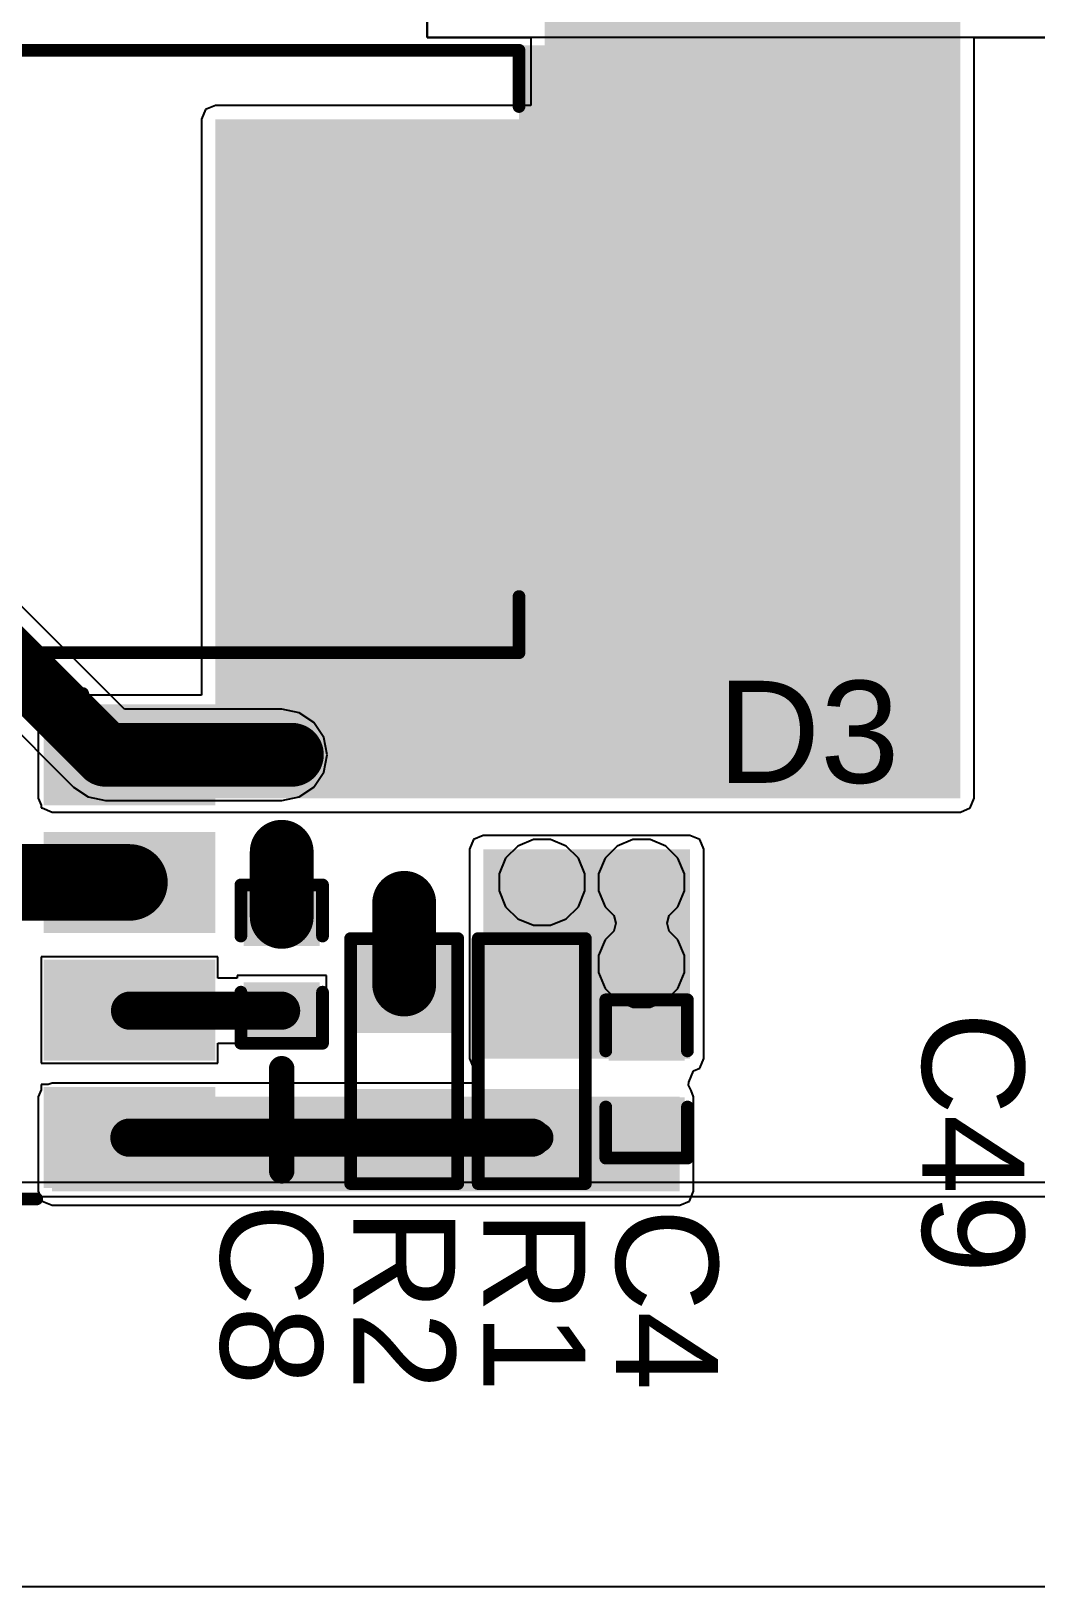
# Model space of a CAD drawing. Header units: millimetres. Extents: x -0.34 to 5.78, y -0.39 to 4.37.
# Drawn here: x 1.927 to 2.321, y -0.08 to 0.53 of the extents above; entities that cross this region are included whole.
import ezdxf

# ---------------------------------------------------------------- set-up
doc = ezdxf.new("R2010")
doc.units = ezdxf.units.MM
doc.header["$MEASUREMENT"] = 0
for name, color, linetype in [('BottomLayer', 5, 'Continuous'), ('BottomSolder', 6, 'Continuous'), ('TopLayer', 1, 'Continuous'), ('TopOverlay', 2, 'Continuous'), ('TopPaste', 8, 'Continuous'), ('TopSolder', 216, 'Continuous'), ('ViaHoleLayer', 16, 'Continuous')]:
    doc.layers.add(name, color=color, linetype=linetype)
doc.styles.add('Arial', font='arial.ttf', dxfattribs={"height": 0.2})

# ---------------------------------------------------------------- blocks, each defined once
blk = doc.blocks.new('8_SO_EP__16')
at = {"layer": 'TopLayer'}
for points in [[(-0.0687007, 0.0907874), (-0.0687007, 0.0592126), (-0.1279527, 0.0592126), (-0.1279527, 0.0907874)], [(0.1279528, 0.0907874), (0.1279528, 0.0592126), (0.0687008, 0.0592126), (0.0687008, 0.0907874)], [(0.05143700000000001, 0.06893699999999998), (0.05143699999999999, -0.06893700000000001), (-0.05143700000000001, -0.06893699999999998), (-0.05143699999999999, 0.06893700000000001)], [(-0.0687007, 0.04078739999999999), (-0.0687007, 0.009212599999999994), (-0.1279527, 0.009212600000000007), (-0.1279527, 0.04078740000000001)], [(0.1279528, 0.04078739999999999), (0.1279528, 0.009212599999999994), (0.0687008, 0.009212600000000007), (0.0687008, 0.04078740000000001)], [(-0.0687007, -0.009212600000000007), (-0.0687007, -0.04078740000000001), (-0.1279527, -0.04078739999999999), (-0.1279527, -0.009212599999999994)], [(0.1279528, -0.009212600000000007), (0.1279528, -0.04078740000000001), (0.0687008, -0.04078739999999999), (0.0687008, -0.009212599999999994)], [(-0.0687007, -0.0592126), (-0.0687007, -0.0907874), (-0.1279527, -0.0907874), (-0.1279527, -0.0592126)], [(0.1279528, -0.0592126), (0.1279528, -0.0907874), (0.0687008, -0.0907874), (0.0687008, -0.0592126)]]:
    blk.add_hatch(color=1, dxfattribs=at).paths.add_polyline_path(points)
at = {"layer": 'TopPaste'}
for points in [[(-0.0687007, 0.0907874), (-0.0687007, 0.0592126), (-0.1279527, 0.0592126), (-0.1279527, 0.0907874)], [(0.1279528, 0.0907874), (0.1279528, 0.0592126), (0.0687008, 0.0592126), (0.0687008, 0.0907874)], [(0.05143700000000001, 0.06893699999999998), (0.05143699999999999, -0.06893700000000001), (-0.05143700000000001, -0.06893699999999998), (-0.05143699999999999, 0.06893700000000001)], [(-0.0687007, 0.04078739999999999), (-0.0687007, 0.009212599999999994), (-0.1279527, 0.009212600000000007), (-0.1279527, 0.04078740000000001)], [(0.1279528, 0.04078739999999999), (0.1279528, 0.009212599999999994), (0.0687008, 0.009212600000000007), (0.0687008, 0.04078740000000001)], [(-0.0687007, -0.009212600000000007), (-0.0687007, -0.04078740000000001), (-0.1279527, -0.04078739999999999), (-0.1279527, -0.009212599999999994)], [(0.1279528, -0.009212600000000007), (0.1279528, -0.04078740000000001), (0.0687008, -0.04078739999999999), (0.0687008, -0.009212599999999994)], [(-0.0687007, -0.0592126), (-0.0687007, -0.0907874), (-0.1279527, -0.0907874), (-0.1279527, -0.0592126)], [(0.1279528, -0.0592126), (0.1279528, -0.0907874), (0.0687008, -0.0907874), (0.0687008, -0.0592126)]]:
    blk.add_hatch(color=8, dxfattribs=at).paths.add_polyline_path(points)
at = {"layer": 'TopSolder'}
for points in [[(-0.0647007, 0.0947874), (-0.0647007, 0.0552126), (-0.1319527, 0.0552126), (-0.1319527, 0.0947874)], [(0.1319528, 0.0947874), (0.1319528, 0.0552126), (0.0647008, 0.0552126), (0.0647008, 0.0947874)], [(0.05543700000000001, 0.07293699999999999), (0.05543699999999999, -0.07293700000000002), (-0.05543700000000001, -0.07293699999999999), (-0.05543699999999999, 0.07293700000000002)], [(-0.0647007, 0.04478739999999999), (-0.0647007, 0.005212599999999994), (-0.1319527, 0.005212600000000006), (-0.1319527, 0.0447874)], [(0.1319528, 0.04478739999999999), (0.1319528, 0.005212599999999994), (0.0647008, 0.005212600000000006), (0.0647008, 0.0447874)], [(-0.0647007, -0.005212600000000006), (-0.0647007, -0.0447874), (-0.1319527, -0.04478739999999999), (-0.1319527, -0.005212599999999994)], [(0.1319528, -0.005212600000000006), (0.1319528, -0.0447874), (0.0647008, -0.04478739999999999), (0.0647008, -0.005212599999999994)], [(-0.0647007, -0.0552126), (-0.0647007, -0.0947874), (-0.1319527, -0.0947874), (-0.1319527, -0.0552126)], [(0.1319528, -0.0552126), (0.1319528, -0.0947874), (0.0647008, -0.0947874), (0.0647008, -0.0552126)]]:
    blk.add_hatch(color=216, dxfattribs=at).paths.add_polyline_path(points)
at = {"layer": 'TopOverlay', "const_width": 0.005}
for points in [[(-0.075, 0.099), (0.08, 0.099)], [(-0.075, 0.095), (-0.075, 0.099)], [(0.08, 0.095), (0.08, 0.099)], [(-0.139, 0.071), (-0.139, 0.081)], [(-0.139, 0.081), (-0.134, 0.076)], [(-0.139, 0.071), (-0.134, 0.076)], [(-0.063, -0.099), (0.062, -0.099)]]:
    blk.add_lwpolyline(points, dxfattribs=at)
at = {"layer": 'TopOverlay', "const_width": 0.0025}
for points in [[(-0.07625, 0.099, 1), (-0.07375, 0.099, 1)], [(-0.07625, 0.099, 1), (-0.07375, 0.099, 1)], [(0.07875, 0.099, 1), (0.08125, 0.099, 1)], [(0.07875, 0.099, 1), (0.08125, 0.099, 1)], [(-0.07625, 0.095, 1), (-0.07375, 0.095, 1)], [(0.07875, 0.095, 1), (0.08125, 0.095, 1)], [(-0.14025, 0.081, 1), (-0.13775, 0.081, 1)], [(-0.14025, 0.081, 1), (-0.13775, 0.081, 1)], [(-0.14025, 0.071, 1), (-0.13775, 0.071, 1)], [(-0.14025, 0.071, 1), (-0.13775, 0.071, 1)], [(-0.13525, 0.076, 1), (-0.13275, 0.076, 1)], [(-0.13525, 0.076, 1), (-0.13275, 0.076, 1)], [(-0.06425, -0.099, 1), (-0.06175, -0.099, 1)], [(0.06075, -0.099, 1), (0.06325, -0.099, 1)]]:
    blk.add_lwpolyline(points, format="xyb", close=True, dxfattribs=at)
blk = doc.blocks.new('R___0603_69')
at = {"layer": 'TopLayer'}
for points in [[(-0.015, 0.0175), (-0.015, -0.0175), (-0.045, -0.0175), (-0.045, 0.0175)], [(0.045, 0.0175), (0.045, -0.0175), (0.015, -0.0175), (0.015, 0.0175)]]:
    blk.add_hatch(color=1, dxfattribs=at).paths.add_polyline_path(points)
at = {"layer": 'TopPaste'}
for points in [[(-0.015, 0.0175), (-0.015, -0.0175), (-0.045, -0.0175), (-0.045, 0.0175)], [(0.045, 0.0175), (0.045, -0.0175), (0.015, -0.0175), (0.015, 0.0175)]]:
    blk.add_hatch(color=8, dxfattribs=at).paths.add_polyline_path(points)
at = {"layer": 'TopSolder'}
for points in [[(-0.011, 0.0215), (-0.011, -0.0215), (-0.049, -0.0215), (-0.049, 0.0215)], [(0.049, 0.0215), (0.049, -0.0215), (0.011, -0.0215), (0.011, 0.0215)]]:
    blk.add_hatch(color=216, dxfattribs=at).paths.add_polyline_path(points)
at = {"layer": 'TopOverlay', "const_width": 0.005}
for points in [[(0.048, 0.021), (-0.048, 0.021)], [(-0.048, -0.021), (-0.048, 0.021)], [(0.048, -0.021), (0.048, 0.021)], [(0.048, -0.021), (-0.048, -0.021)]]:
    blk.add_lwpolyline(points, dxfattribs=at)
at = {"layer": 'TopOverlay', "const_width": 0.0025}
for points in [[(-0.04925, 0.021, 1), (-0.04675, 0.021, 1)], [(-0.04925, 0.021, 1), (-0.04675, 0.021, 1)], [(0.04675, 0.021, 1), (0.04925, 0.021, 1)], [(0.04675, 0.021, 1), (0.04925, 0.021, 1)], [(-0.04925, -0.021, 1), (-0.04675, -0.021, 1)], [(-0.04925, -0.021, 1), (-0.04675, -0.021, 1)], [(0.04675, -0.021, 1), (0.04925, -0.021, 1)], [(0.04675, -0.021, 1), (0.04925, -0.021, 1)]]:
    blk.add_lwpolyline(points, format="xyb", close=True, dxfattribs=at)
blk = doc.blocks.new('R___0603_70')
at = {"layer": 'TopLayer'}
for points in [[(-0.015, 0.0175), (-0.015, -0.0175), (-0.045, -0.0175), (-0.045, 0.0175)], [(0.045, 0.0175), (0.045, -0.0175), (0.015, -0.0175), (0.015, 0.0175)]]:
    blk.add_hatch(color=1, dxfattribs=at).paths.add_polyline_path(points)
at = {"layer": 'TopPaste'}
for points in [[(-0.015, 0.0175), (-0.015, -0.0175), (-0.045, -0.0175), (-0.045, 0.0175)], [(0.045, 0.0175), (0.045, -0.0175), (0.015, -0.0175), (0.015, 0.0175)]]:
    blk.add_hatch(color=8, dxfattribs=at).paths.add_polyline_path(points)
at = {"layer": 'TopSolder'}
for points in [[(-0.011, 0.0215), (-0.011, -0.0215), (-0.049, -0.0215), (-0.049, 0.0215)], [(0.049, 0.0215), (0.049, -0.0215), (0.011, -0.0215), (0.011, 0.0215)]]:
    blk.add_hatch(color=216, dxfattribs=at).paths.add_polyline_path(points)
at = {"layer": 'TopOverlay', "const_width": 0.005}
for points in [[(-0.048, 0.021), (0.048, 0.021)], [(-0.048, 0.021), (-0.048, -0.021)], [(0.048, 0.021), (0.048, -0.021)], [(-0.048, -0.021), (0.048, -0.021)]]:
    blk.add_lwpolyline(points, dxfattribs=at)
at = {"layer": 'TopOverlay', "const_width": 0.0025}
for points in [[(-0.04925, 0.021, 1), (-0.04675, 0.021, 1)], [(-0.04925, 0.021, 1), (-0.04675, 0.021, 1)], [(0.04675, 0.021, 1), (0.04925, 0.021, 1)], [(0.04675, 0.021, 1), (0.04925, 0.021, 1)], [(-0.04925, -0.021, 1), (-0.04675, -0.021, 1)], [(-0.04925, -0.021, 1), (-0.04675, -0.021, 1)], [(0.04675, -0.021, 1), (0.04925, -0.021, 1)], [(0.04675, -0.021, 1), (0.04925, -0.021, 1)]]:
    blk.add_lwpolyline(points, format="xyb", close=True, dxfattribs=at)
blk = doc.blocks.new('SMC_97')
at = {"layer": 'TopLayer'}
for points in [[(-0.23622045, 0.08464565), (-0.07480315, 0.08464565), (-0.07480315, -0.08464565), (-0.23622045, -0.08464565)], [(0.07480315, 0.08464565), (0.23622045, 0.08464565), (0.23622045, -0.08464565), (0.07480315, -0.08464565)]]:
    blk.add_hatch(color=1, dxfattribs=at).paths.add_polyline_path(points)
at = {"layer": 'TopOverlay'}
for points in [[(-0.285, 0.088), (-0.14, 0.088), (-0.14, 0.12), (-0.285, 0.12)], [(-0.285, -0.089), (-0.24, -0.089), (-0.24, 0.089), (-0.285, 0.089)], [(-0.285, -0.12), (-0.14, -0.12), (-0.14, -0.088), (-0.285, -0.088)]]:
    blk.add_hatch(color=2, dxfattribs=at).paths.add_polyline_path(points)
at = {"layer": 'TopPaste'}
for points in [[(-0.23622045, 0.08464565), (-0.07480315, 0.08464565), (-0.07480315, -0.08464565), (-0.23622045, -0.08464565)], [(0.07480315, 0.08464565), (0.23622045, 0.08464565), (0.23622045, -0.08464565), (0.07480315, -0.08464565)]]:
    blk.add_hatch(color=8, dxfattribs=at).paths.add_polyline_path(points)
at = {"layer": 'TopSolder'}
for points in [[(-0.24022045, 0.08864565), (-0.07080315, 0.08864565), (-0.07080315, -0.08864565), (-0.24022045, -0.08864565)], [(0.07080315, 0.08864565), (0.24022045, 0.08864565), (0.24022045, -0.08864565), (0.07080315, -0.08864565)]]:
    blk.add_hatch(color=216, dxfattribs=at).paths.add_polyline_path(points)
at = {"layer": 'TopOverlay', "const_width": 0.005}
for points in [[(0.141, 0.118), (-0.14, 0.118)], [(-0.14, 0.118), (-0.14, 0.096)], [(0.141, 0.118), (0.141, 0.096)], [(-0.14, -0.096), (-0.14, -0.118)], [(0.141, -0.096), (0.141, -0.118)], [(0.141, -0.118), (-0.14, -0.118)]]:
    blk.add_lwpolyline(points, dxfattribs=at)
at = {"layer": 'TopOverlay', "const_width": 0.0025}
for points in [[(-0.14125, 0.118, 1), (-0.13875, 0.118, 1)], [(-0.14125, 0.118, 1), (-0.13875, 0.118, 1)], [(0.13975, 0.118, 1), (0.14225, 0.118, 1)], [(0.13975, 0.118, 1), (0.14225, 0.118, 1)], [(-0.14125, 0.096, 1), (-0.13875, 0.096, 1)], [(0.13975, 0.096, 1), (0.14225, 0.096, 1)], [(-0.14125, -0.096, 1), (-0.13875, -0.096, 1)], [(0.13975, -0.096, 1), (0.14225, -0.096, 1)], [(-0.14125, -0.118, 1), (-0.13875, -0.118, 1)], [(-0.14125, -0.118, 1), (-0.13875, -0.118, 1)], [(0.13975, -0.118, 1), (0.14225, -0.118, 1)], [(0.13975, -0.118, 1), (0.14225, -0.118, 1)]]:
    blk.add_lwpolyline(points, format="xyb", close=True, dxfattribs=at)
blk = doc.blocks.new('C___0402_142')
at = {"layer": 'TopLayer'}
for points in [[(-0.0275, -0.0125), (-0.0275, 0.0125), (-0.009500000000000003, 0.0125), (-0.009499999999999996, -0.0125)], [(0.009500000000000003, -0.0125), (0.009499999999999996, 0.0125), (0.0275, 0.0125), (0.0275, -0.0125)]]:
    blk.add_hatch(color=1, dxfattribs=at).paths.add_polyline_path(points)
at = {"layer": 'TopPaste'}
for points in [[(-0.0275, -0.0125), (-0.0275, 0.0125), (-0.009500000000000003, 0.0125), (-0.009499999999999996, -0.0125)], [(0.009500000000000003, -0.0125), (0.009499999999999996, 0.0125), (0.0275, 0.0125), (0.0275, -0.0125)]]:
    blk.add_hatch(color=8, dxfattribs=at).paths.add_polyline_path(points)
at = {"layer": 'TopSolder'}
for points in [[(-0.0298622, -0.0148622), (-0.0298622, 0.0148622), (-0.007137800000000003, 0.0148622), (-0.007137799999999997, -0.0148622)], [(0.007137800000000003, -0.0148622), (0.007137799999999997, 0.0148622), (0.0298622, 0.0148622), (0.0298622, -0.0148622)]]:
    blk.add_hatch(color=216, dxfattribs=at).paths.add_polyline_path(points)
at = {"layer": 'TopOverlay', "const_width": 0.005}
for points in [[(-0.011, 0.016), (-0.031, 0.016)], [(-0.031, -0.016), (-0.031, 0.016)], [(0.031, 0.016), (0.011, 0.016)], [(0.031, -0.016), (0.031, 0.016)], [(-0.011, -0.016), (-0.031, -0.016)], [(0.031, -0.016), (0.011, -0.016)]]:
    blk.add_lwpolyline(points, dxfattribs=at)
at = {"layer": 'TopOverlay', "const_width": 0.0025}
for points in [[(-0.03225, 0.016, 1), (-0.02975, 0.016, 1)], [(-0.03225, 0.016, 1), (-0.02975, 0.016, 1)], [(-0.01225, 0.016, 1), (-0.00975, 0.016, 1)], [(0.00975, 0.016, 1), (0.01225, 0.016, 1)], [(0.02975, 0.016, 1), (0.03225, 0.016, 1)], [(0.02975, 0.016, 1), (0.03225, 0.016, 1)], [(-0.03225, -0.016, 1), (-0.02975, -0.016, 1)], [(-0.03225, -0.016, 1), (-0.02975, -0.016, 1)], [(-0.01225, -0.016, 1), (-0.00975, -0.016, 1)], [(0.00975, -0.016, 1), (0.01225, -0.016, 1)], [(0.02975, -0.016, 1), (0.03225, -0.016, 1)], [(0.02975, -0.016, 1), (0.03225, -0.016, 1)]]:
    blk.add_lwpolyline(points, format="xyb", close=True, dxfattribs=at)
blk = doc.blocks.new('C___0402_146')
at = {"layer": 'TopLayer'}
for points in [[(-0.0275, -0.0125), (-0.0275, 0.0125), (-0.009499999999999998, 0.0125), (-0.009500000000000001, -0.0125)], [(0.009499999999999998, -0.0125), (0.009500000000000001, 0.0125), (0.0275, 0.0125), (0.0275, -0.0125)]]:
    blk.add_hatch(color=1, dxfattribs=at).paths.add_polyline_path(points)
at = {"layer": 'TopPaste'}
for points in [[(-0.0275, -0.0125), (-0.0275, 0.0125), (-0.009499999999999998, 0.0125), (-0.009500000000000001, -0.0125)], [(0.009499999999999998, -0.0125), (0.009500000000000001, 0.0125), (0.0275, 0.0125), (0.0275, -0.0125)]]:
    blk.add_hatch(color=8, dxfattribs=at).paths.add_polyline_path(points)
at = {"layer": 'TopSolder'}
for points in [[(-0.0298622, -0.0148622), (-0.0298622, 0.0148622), (-0.007137799999999999, 0.0148622), (-0.007137800000000001, -0.0148622)], [(0.007137799999999999, -0.0148622), (0.007137800000000001, 0.0148622), (0.0298622, 0.0148622), (0.0298622, -0.0148622)]]:
    blk.add_hatch(color=216, dxfattribs=at).paths.add_polyline_path(points)
at = {"layer": 'TopOverlay', "const_width": 0.005}
for points in [[(-0.031, 0.016), (-0.011, 0.016)], [(-0.031, 0.016), (-0.031, -0.016)], [(0.011, 0.016), (0.031, 0.016)], [(0.031, 0.016), (0.031, -0.016)], [(-0.031, -0.016), (-0.011, -0.016)], [(0.011, -0.016), (0.031, -0.016)]]:
    blk.add_lwpolyline(points, dxfattribs=at)
at = {"layer": 'TopOverlay', "const_width": 0.0025}
for points in [[(-0.03225, 0.016, 1), (-0.02975, 0.016, 1)], [(-0.03225, 0.016, 1), (-0.02975, 0.016, 1)], [(-0.01225, 0.016, 1), (-0.00975, 0.016, 1)], [(0.00975, 0.016, 1), (0.01225, 0.016, 1)], [(0.02975, 0.016, 1), (0.03225, 0.016, 1)], [(0.02975, 0.016, 1), (0.03225, 0.016, 1)], [(-0.03225, -0.016, 1), (-0.02975, -0.016, 1)], [(-0.03225, -0.016, 1), (-0.02975, -0.016, 1)], [(-0.01225, -0.016, 1), (-0.00975, -0.016, 1)], [(0.00975, -0.016, 1), (0.01225, -0.016, 1)], [(0.02975, -0.016, 1), (0.03225, -0.016, 1)], [(0.02975, -0.016, 1), (0.03225, -0.016, 1)]]:
    blk.add_lwpolyline(points, format="xyb", close=True, dxfattribs=at)

msp = doc.modelspace()

# ---------------------------------------------------------------- hatches: boundary and pattern name
at = {"layer": 'BottomLayer'}
h = msp.add_hatch(color=5, dxfattribs=at)
edge = h.paths.add_edge_path()
edge.add_arc((2.025, 0.246), 0.011811, 0, 360)
h = msp.add_hatch(color=5, dxfattribs=at)
edge = h.paths.add_edge_path()
edge.add_arc((2.025, 0.208), 0.011811, 0, 360)
h = msp.add_hatch(color=5, dxfattribs=at)
edge = h.paths.add_edge_path()
edge.add_arc((2.127, 0.196), 0.011811, 0, 360)
h = msp.add_hatch(color=5, dxfattribs=at)
edge = h.paths.add_edge_path()
edge.add_arc((2.166, 0.196), 0.011811, 0, 360)
h = msp.add_hatch(color=5, dxfattribs=at)
edge = h.paths.add_edge_path()
edge.add_arc((2.073, 0.188), 0.011811, 0, 360)
h = msp.add_hatch(color=5, dxfattribs=at)
edge = h.paths.add_edge_path()
edge.add_arc((2.166, 0.164), 0.011811, 0, 360)
at = {"layer": 'BottomSolder'}
h = msp.add_hatch(color=6, dxfattribs=at)
edge = h.paths.add_edge_path()
edge.add_arc((2.025, 0.246), 0.0099055, 0, 360)
h = msp.add_hatch(color=6, dxfattribs=at)
edge = h.paths.add_edge_path()
edge.add_arc((2.025, 0.208), 0.0099055, 0, 360)
h = msp.add_hatch(color=6, dxfattribs=at)
edge = h.paths.add_edge_path()
edge.add_arc((2.127, 0.196), 0.0099055, 0, 360)
h = msp.add_hatch(color=6, dxfattribs=at)
edge = h.paths.add_edge_path()
edge.add_arc((2.166, 0.196), 0.0099055, 0, 360)
h = msp.add_hatch(color=6, dxfattribs=at)
edge = h.paths.add_edge_path()
edge.add_arc((2.073, 0.188), 0.0099055, 0, 360)
h = msp.add_hatch(color=6, dxfattribs=at)
edge = h.paths.add_edge_path()
edge.add_arc((2.166, 0.164), 0.0099055, 0, 360)
at = {"layer": 'TopLayer'}
for points in [[(2.128, 0.434), (2.291, 0.434), (2.291, 0.64), (2.128, 0.64)], [(1.999, 0.229), (2.291, 0.229), (2.291, 0.495), (1.999, 0.495)], [(1.935, 0.229), (2.009, 0.229), (2.009, 0.264), (1.935, 0.264)], [(2.104, 0.127), (2.185, 0.127), (2.185, 0.209), (2.104, 0.209)], [(1.935, 0.075), (2.181, 0.075), (2.181, 0.112), (1.935, 0.112)]]:
    msp.add_hatch(color=1, dxfattribs=at).paths.add_polyline_path(points)
h = msp.add_hatch(color=1, dxfattribs=at)
edge = h.paths.add_edge_path()
edge.add_arc((2.025, 0.246), 0.011811, 0, 360)
h = msp.add_hatch(color=1, dxfattribs=at)
edge = h.paths.add_edge_path()
edge.add_arc((2.025, 0.208), 0.011811, 0, 360)
h = msp.add_hatch(color=1, dxfattribs=at)
edge = h.paths.add_edge_path()
edge.add_arc((2.127, 0.196), 0.011811, 0, 360)
h = msp.add_hatch(color=1, dxfattribs=at)
edge = h.paths.add_edge_path()
edge.add_arc((2.166, 0.196), 0.011811, 0, 360)
h = msp.add_hatch(color=1, dxfattribs=at)
edge = h.paths.add_edge_path()
edge.add_arc((2.073, 0.188), 0.011811, 0, 360)
h = msp.add_hatch(color=1, dxfattribs=at)
edge = h.paths.add_edge_path()
edge.add_arc((2.166, 0.164), 0.011811, 0, 360)
at = {"layer": 'TopSolder'}
h = msp.add_hatch(color=216, dxfattribs=at)
edge = h.paths.add_edge_path()
edge.add_arc((2.025, 0.246), 0.0099055, 0, 360)
h = msp.add_hatch(color=216, dxfattribs=at)
edge = h.paths.add_edge_path()
edge.add_arc((2.025, 0.208), 0.0099055, 0, 360)
h = msp.add_hatch(color=216, dxfattribs=at)
edge = h.paths.add_edge_path()
edge.add_arc((2.127, 0.196), 0.0099055, 0, 360)
h = msp.add_hatch(color=216, dxfattribs=at)
edge = h.paths.add_edge_path()
edge.add_arc((2.166, 0.196), 0.0099055, 0, 360)
h = msp.add_hatch(color=216, dxfattribs=at)
edge = h.paths.add_edge_path()
edge.add_arc((2.073, 0.188), 0.0099055, 0, 360)
h = msp.add_hatch(color=216, dxfattribs=at)
edge = h.paths.add_edge_path()
edge.add_arc((2.166, 0.164), 0.0099055, 0, 360)
at = {"layer": 'ViaHoleLayer'}
h = msp.add_hatch(color=16, dxfattribs=at)
edge = h.paths.add_edge_path()
edge.add_arc((2.025, 0.246), 0.0059055, 0, 360)
h = msp.add_hatch(color=16, dxfattribs=at)
edge = h.paths.add_edge_path()
edge.add_arc((2.025, 0.208), 0.0059055, 0, 360)
h = msp.add_hatch(color=16, dxfattribs=at)
edge = h.paths.add_edge_path()
edge.add_arc((2.127, 0.196), 0.0059055, 0, 360)
h = msp.add_hatch(color=16, dxfattribs=at)
edge = h.paths.add_edge_path()
edge.add_arc((2.166, 0.196), 0.0059055, 0, 360)
h = msp.add_hatch(color=16, dxfattribs=at)
edge = h.paths.add_edge_path()
edge.add_arc((2.073, 0.188), 0.0059055, 0, 360)
h = msp.add_hatch(color=16, dxfattribs=at)
edge = h.paths.add_edge_path()
edge.add_arc((2.166, 0.164), 0.0059055, 0, 360)

# ---------------------------------------------------------------- linework, layer by layer
at = {"layer": 'BottomLayer'}
for p, q in [((1.9633908, 0.2638428), (1.9086168, 0.3186168)), ((1.8886092, 0.2881572), (1.9433832, 0.2333832)), ((2.025, 0.2638428), (1.9633908, 0.2638428)), ((2.0318281, 0.2624846), (2.025, 0.2638428)), ((2.0376168, 0.2586168), (2.0318281, 0.2624846)), ((2.0414846, 0.2528281), (2.0376168, 0.2586168)), ((2.0428428, 0.246), (2.0414846, 0.2528281)), ((2.0414846, 0.2391719), (2.0428428, 0.246)), ((2.0376168, 0.2333832), (2.0414846, 0.2391719)), ((1.9433832, 0.2333832), (1.9491718, 0.2295154)), ((2.0318281, 0.2295154), (2.0376168, 0.2333832)), ((1.9491718, 0.2295154), (1.956, 0.2281572)), ((1.956, 0.2281572), (2.025, 0.2281572)), ((2.025, 0.2281572), (2.0318281, 0.2295154)), ((2.1174774, 0.2102516), (2.1127484, 0.2055226)), ((2.1236561, 0.212811), (2.1174774, 0.2102516)), ((2.1303439, 0.212811), (2.1236561, 0.212811)), ((2.1365226, 0.2102516), (2.1303439, 0.212811)), ((2.1412516, 0.2055226), (2.1365226, 0.2102516)), ((2.1564774, 0.2102516), (2.1517484, 0.2055226)), ((2.1626561, 0.212811), (2.1564774, 0.2102516)), ((2.1693439, 0.212811), (2.1626561, 0.212811)), ((2.1755226, 0.2102516), (2.1693439, 0.212811)), ((2.1802516, 0.2055226), (2.1755226, 0.2102516)), ((2.1127484, 0.2055226), (2.110189, 0.1993439)), ((2.143811, 0.1993439), (2.1412516, 0.2055226)), ((2.1517484, 0.2055226), (2.149189, 0.1993439)), ((2.182811, 0.1993439), (2.1802516, 0.2055226)), ((2.110189, 0.1993439), (2.110189, 0.1926561)), ((2.143811, 0.1926561), (2.143811, 0.1993439)), ((2.149189, 0.1993439), (2.149189, 0.1926561)), ((2.182811, 0.1926561), (2.182811, 0.1993439)), ((2.110189, 0.1926561), (2.1127484, 0.1864774)), ((2.1412516, 0.1864774), (2.143811, 0.1926561)), ((2.149189, 0.1926561), (2.1517484, 0.1864774)), ((2.1802516, 0.1864774), (2.182811, 0.1926561)), ((2.1127484, 0.1864774), (2.1174774, 0.1817484)), ((2.1365226, 0.1817484), (2.1412516, 0.1864774)), ((2.1517484, 0.1864774), (2.1551231, 0.1831027)), ((2.1551231, 0.1831027), (2.1559893, 0.18)), ((2.1760107, 0.18), (2.1768769, 0.1831027)), ((2.1768769, 0.1831027), (2.1802516, 0.1864774)), ((2.1174774, 0.1817484), (2.1236561, 0.179189)), ((2.1236561, 0.179189), (2.1303439, 0.179189)), ((2.1303439, 0.179189), (2.1365226, 0.1817484)), ((2.1551231, 0.1768973), (2.1517484, 0.1735226)), ((2.1559893, 0.18), (2.1551231, 0.1768973)), ((2.1768769, 0.1768973), (2.1760107, 0.18)), ((2.1802516, 0.1735226), (2.1768769, 0.1768973)), ((2.1517484, 0.1735226), (2.149189, 0.1673439)), ((2.182811, 0.1673439), (2.1802516, 0.1735226)), ((2.149189, 0.1673439), (2.149189, 0.1606561)), ((2.182811, 0.1606561), (2.182811, 0.1673439)), ((2.149189, 0.1606561), (2.1517484, 0.1544774)), ((2.1802516, 0.1544774), (2.182811, 0.1606561)), ((2.1517484, 0.1544774), (2.1564774, 0.1497484)), ((2.1755226, 0.1497484), (2.1802516, 0.1544774)), ((2.1564774, 0.1497484), (2.1626561, 0.147189)), ((2.1626561, 0.147189), (2.1693439, 0.147189)), ((2.1693439, 0.147189), (2.1755226, 0.1497484)), ((2.4089188, 0.078412), (1.4932416, 0.078412)), ((1.4909999, 0.073), (2.4089188, 0.073)), ((5.462, -0.08), (1.3610136, -0.08))]:
    msp.add_line(p, q, dxfattribs=at)
at = {"layer": 'BottomLayer', "const_width": 0.025}
for points in [[(1.896, 0.306), (1.956, 0.246)], [(1.956, 0.246), (2.025, 0.246)]]:
    msp.add_lwpolyline(points, dxfattribs=at)
at = {"layer": 'BottomLayer', "const_width": 0.0125}
for points in [[(1.94975, 0.246, 1), (1.96225, 0.246, 1)], [(1.94975, 0.246, 1), (1.96225, 0.246, 1)], [(2.01875, 0.246, 1), (2.03125, 0.246, 1)]]:
    msp.add_lwpolyline(points, format="xyb", close=True, dxfattribs=at)
at = {"layer": 'TopLayer'}
for p, q in [((2.082, 0.527), (2.082, 0.86875)), ((2.082, 0.709588), (2.082, 0.527)), ((2.348, 0.527), (2.082, 0.527)), ((2.082, 0.527), (2.122588, 0.527)), ((2.122588, 0.527), (2.122588, 0.500412)), ((2.296412, 0.495), (2.296412, 0.527)), ((2.296412, 0.527), (2.348, 0.527)), ((1.999, 0.500412), (1.9951731, 0.4988269)), ((2.122588, 0.500412), (1.999, 0.500412)), ((1.9951731, 0.4988269), (1.993588, 0.495)), ((1.993588, 0.495), (1.993588, 0.269412)), ((2.296412, 0.229), (2.296412, 0.495)), ((1.935, 0.269412), (1.9311731, 0.2678269)), ((1.993588, 0.269412), (1.935, 0.269412)), ((1.9307008, 0.2666866), (1.929588, 0.264)), ((1.929588, 0.264), (1.929588, 0.229)), ((1.9307425, 0.2667874), (1.9307008, 0.2667874)), ((1.9307008, 0.2667874), (1.9307008, 0.2666866)), ((1.9311731, 0.2678269), (1.9307425, 0.2667874)), ((1.929588, 0.229), (1.9307008, 0.2263134)), ((1.9307008, 0.2263134), (1.9307008, 0.2252126)), ((2.2948269, 0.2251731), (2.296412, 0.229)), ((1.9307008, 0.2252126), (1.9311567, 0.2252126)), ((1.9311567, 0.2252126), (1.9311731, 0.2251731)), ((1.9311731, 0.2251731), (1.935, 0.223588)), ((1.935, 0.223588), (2.291, 0.223588)), ((2.291, 0.223588), (2.2948269, 0.2251731)), ((2.104, 0.214412), (2.1001731, 0.2128269)), ((2.185, 0.214412), (2.104, 0.214412)), ((2.1888269, 0.2128269), (2.185, 0.214412)), ((2.1001731, 0.2128269), (2.098588, 0.209)), ((2.098588, 0.209), (2.098588, 0.127)), ((2.190412, 0.209), (2.1888269, 0.2128269)), ((2.190412, 0.127), (2.190412, 0.209)), ((1.9999528, 0.1667874), (1.9307008, 0.1667874)), ((1.9307008, 0.1667874), (1.9307008, 0.1252126)), ((1.9999528, 0.1584949), (1.9999528, 0.1667874)), ((2.0075, 0.1584949), (1.9999528, 0.1584949)), ((2.0425, 0.1595), (2.0075, 0.1595)), ((2.0075, 0.1595), (2.0075, 0.1584949)), ((2.0425, 0.1315), (2.0425, 0.1595)), ((1.9999528, 0.1252126), (1.9999528, 0.1330051)), ((1.9999528, 0.1330051), (2.0075, 0.1330051)), ((2.0075, 0.1330051), (2.0075, 0.1315)), ((2.0075, 0.1315), (2.0425, 0.1315)), ((1.9307008, 0.1252126), (1.9999528, 0.1252126)), ((2.098588, 0.127), (2.1001731, 0.1231731)), ((2.1001731, 0.1231731), (2.1020106, 0.122412)), ((2.1020106, 0.122412), (2.101016, 0.117412)), ((2.1845793, 0.1177265), (2.1864269, 0.122179)), ((2.1864269, 0.122179), (2.1888269, 0.1231731)), ((2.1888269, 0.1231731), (2.190412, 0.127)), ((1.933492, 0.1167874), (1.9307008, 0.1167874)), ((1.9307008, 0.1167874), (1.9307008, 0.1146866)), ((1.935, 0.117412), (1.933492, 0.1167874)), ((2.101016, 0.117412), (1.935, 0.117412)), ((2.1844552, 0.116588), (2.1845793, 0.1177265)), ((2.1855001, 0.1145), (2.1844552, 0.116588)), ((1.9307008, 0.1146866), (1.929588, 0.112)), ((1.929588, 0.112), (1.929588, 0.075)), ((2.186412, 0.112), (2.1855001, 0.1145)), ((2.1855001, 0.1145), (2.1855001, 0.1145)), ((2.186412, 0.075), (2.186412, 0.112)), ((1.929588, 0.075), (1.9311731, 0.0711731)), ((2.1848269, 0.0711731), (2.186412, 0.075)), ((1.9311731, 0.0711731), (1.935, 0.069588)), ((1.935, 0.069588), (2.181, 0.069588)), ((2.181, 0.069588), (2.1848269, 0.0711731)), ((5.462, -0.0800001), (1.3610135, -0.0800001))]:
    msp.add_line(p, q, dxfattribs=at)
for points, const_width in [([(1.9653268, 0.246), (2.025, 0.246)], 0.025), ([(2.025, 0.246), (2.029, 0.246)], 0.025), ([(2.025, 0.1825), (2.025, 0.208)], 0.025), ([(1.892, 0.196), (1.9653268, 0.196)], 0.03), ([(2.073, 0.156), (2.073, 0.188)], 0.025), ([(1.9655768, 0.14575), (2.02475, 0.14575)], 0.015), ([(1.9653268, 0.146), (1.9655768, 0.14575)], 0.012), ([(2.02475, 0.14575), (2.025, 0.1455)], 0.012), ([(1.9653268, 0.096), (2.073, 0.096)], 0.015), ([(2.073, 0.096), (2.123, 0.096)], 0.015), ([(2.123, 0.096), (2.1255, 0.096)], 0.012)]:
    msp.add_lwpolyline(points, dxfattribs=dict(at, const_width=const_width))
for points, const_width in [([(1.9590768, 0.246, 1), (1.9715768, 0.246, 1)], 0.0125), ([(2.01875, 0.246, 1), (2.03125, 0.246, 1)], 0.0125), ([(2.01875, 0.246, 1), (2.03125, 0.246, 1)], 0.0125), ([(2.02275, 0.246, 1), (2.03525, 0.246, 1)], 0.0125), ([(2.01875, 0.208, 1), (2.03125, 0.208, 1)], 0.0125), ([(1.9578268, 0.196, 1), (1.9728268, 0.196, 1)], 0.015), ([(2.06675, 0.188, 1), (2.07925, 0.188, 1)], 0.0125), ([(2.01875, 0.1825, 1), (2.03125, 0.1825, 1)], 0.0125), ([(2.06675, 0.156, 1), (2.07925, 0.156, 1)], 0.0125), ([(1.9618268, 0.14575, 1), (1.9693268, 0.14575, 1)], 0.0075), ([(2.021, 0.14575, 1), (2.0285, 0.14575, 1)], 0.0075), ([(1.9623268, 0.146, 1), (1.9683268, 0.146, 1)], 0.006), ([(1.9625768, 0.14575, 1), (1.9685768, 0.14575, 1)], 0.006), ([(2.02175, 0.14575, 1), (2.02775, 0.14575, 1)], 0.006), ([(2.022, 0.1455, 1), (2.028, 0.1455, 1)], 0.006), ([(1.9615768, 0.096, 1), (1.9690768, 0.096, 1)], 0.0075), ([(2.06925, 0.096, 1), (2.07675, 0.096, 1)], 0.0075), ([(2.06925, 0.096, 1), (2.07675, 0.096, 1)], 0.0075), ([(2.11925, 0.096, 1), (2.12675, 0.096, 1)], 0.0075), ([(2.12, 0.096, 1), (2.126, 0.096, 1)], 0.006), ([(2.1225, 0.096, 1), (2.1285, 0.096, 1)], 0.006)]:
    msp.add_lwpolyline(points, format="xyb", close=True, dxfattribs=dict(at, const_width=const_width))
at = {"layer": 'TopOverlay', "const_width": 0.01}
msp.add_lwpolyline([(2.025, 0.083), (2.025, 0.123)], dxfattribs=at)
at = {"layer": 'TopOverlay', "const_width": 0.005}
for points in [[(2.0225, 0.123, 1), (2.0275, 0.123, 1)], [(2.0225, 0.083, 1), (2.0275, 0.083, 1)]]:
    msp.add_lwpolyline(points, format="xyb", close=True, dxfattribs=at)

# ---------------------------------------------------------------- block references
for name, p, rotation in [('SMC_97', (1.978, 0.404), 180), ('C___0402_142', (2.025, 0.164), 270), ('R___0603_69', (2.073, 0.126), 270), ('R___0603_70', (2.123, 0.126), 90), ('C___0402_146', (2.168, 0.119), 90)]:
    msp.add_blockref(name, p, dxfattribs=dict(rotation=rotation))
msp.add_blockref('8_SO_EP__16', (1.867, 0.171))

# ---------------------------------------------------------------- texts
at = {"layer": 'TopOverlay', "style": 'Arial'}
msp.add_text('D3', height=0.04, dxfattribs=at).set_placement((2.1956775, 0.2350065))
for s, p in [('C49', (2.2760065, 0.1453161)), ('C8', (2.0010065, 0.0703225)), ('R2', (2.0530065, 0.0683225)), ('R1', (2.1040065, 0.067658)), ('C4', (2.1560065, 0.0683225))]:
    msp.add_text(s, height=0.04, rotation=270, dxfattribs=at).set_placement(p)

doc.saveas('drawing.dxf')
